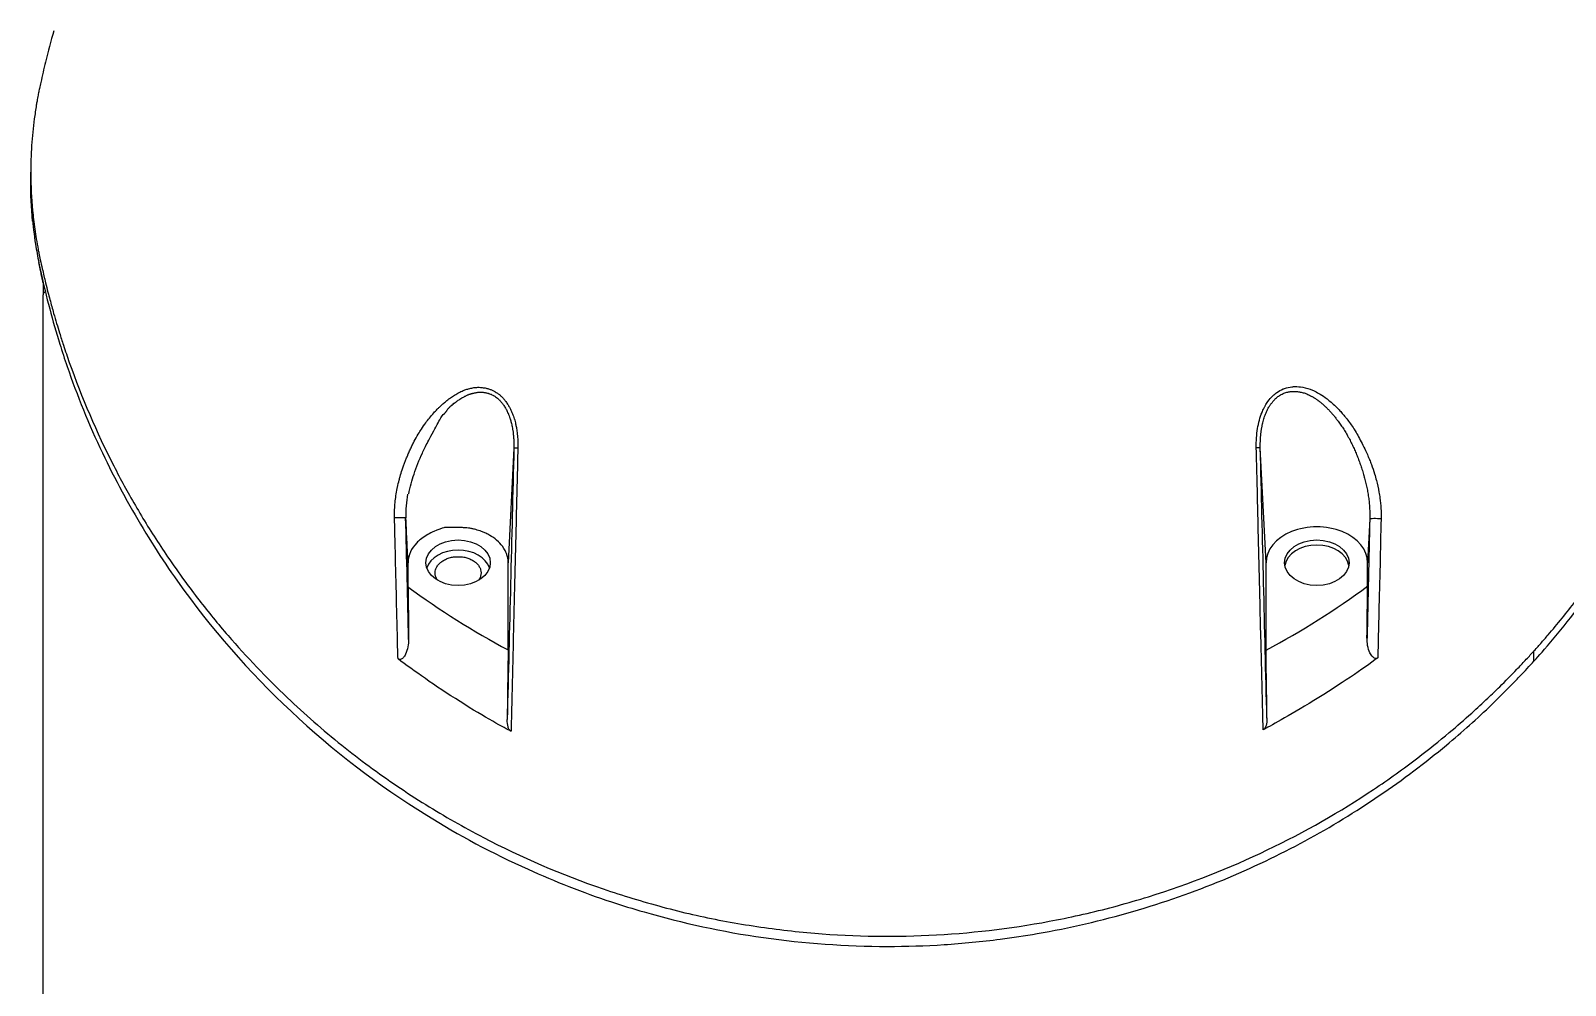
# Model space of a CAD drawing. Header units: millimetres. Extents: x 0 to 4378, y 0 to 2376.
# Drawn here: x 717.4 to 824.6, y 335.7 to 402.4 of the extents above; entities that cross this region are included whole.
import ezdxf

# ---------------------------------------------------------------- set-up
doc = ezdxf.new("R2010")
doc.units = ezdxf.units.MM
doc.header["$LTSCALE"] = 0.2
doc.styles.add('Rainbow-5.0 Style', font='malgunsl.ttf')
doc.dimstyles.new('Rainbow-5.0 Style', dxfattribs={"dimtxt": 4, "dimasz": 2.5, "dimexe": 1, "dimexo": 1, "dimgap": 1, "dimtad": 1, "dimdsep": 46, "dimtxsty": 'Rainbow-5.0 Style', "dimcen": 0, "dimclrd": 251, "dimclre": 251, "dimclrt": 7, "dimazin": 3, "dimtp": 0.1, "dimtm": 0.1, "dimtfac": 0.61, "dimtmove": 0, "dimatfit": 3, "dimfxl": 1, "dimlwd": -1, "dimlwe": -1, "dimarcsym": 1})

# ---------------------------------------------------------------- blocks, each defined once
blk = doc.blocks.new('A$C1c3fed7d')
for p, q in [((-59.86, 156.27), (-59.86, 156.98)), ((-59.86, 156.26), (-59.86, 156.97)), ((-59, 75.2), (-59, 148.4)), ((-26.1, 137.69), (-26.5, 129.68)), ((26.45, 129.68), (26.05, 137.7)), ((33.7, 132.75), (33.55, 129.68)), ((-33.5, 128), (-33.5, 129.68)), ((-26.5, 123.59), (-26.5, 129.68)), ((26.45, 123.58), (26.45, 129.68)), ((33.55, 128.06), (33.55, 129.68)), ((45.13, 123.48), (45.13, 122.77))]:
    blk.add_line(p, q)
for centre, major_axis, ratio, start_param, end_param in [((0.15, 148.4), (-59.15, 0), 0.99871, 6.268836, 6.283185), ((0.15, 148.4), (-59.15, 0), 0.050782, 6.21065, 6.283189), ((-25.6, 137.67), (-0.5, 0.012), 0.024319, 5.169704, 6.258502), ((25.55, 137.69), (0.5, 0.012), 0.023755, 0.024685, 1.113295), ((-34.15, 132.79), (0.5, 0.012), 0.05885, 0.0247, 2.181478), ((-34.15, 132.79), (0.5, 0.012), 0.05885, 6.094108, 6.258466), ((30, 129.68), (3.55, 0), 0.707107, 0, 3.141593), ((34.2, 132.73), (-0.5, 0.012), 0.058318, 4.099354, 6.258466), ((30, 129.32), (2.25, 0), 0.707107, 0.111341, 3.030252), ((-30, 128.97), (2.25, 0), 0.707878, 0.223719, 2.917874), ((-2.15, 168.52), (49.27, -20.99), 0.953889, 4.467905, 4.622745), ((159, -2517.68), (143.01, -5791.48), 0.024677, 4.237359, 4.238072), ((1.16, 169.83), (-51.84, -16.72), 0.966847, 1.75313, 1.907807), ((-219.14, -3348.74), (187.68, 7600.69), 0.024677, 5.187563, 5.188104), ((163.9, 2483.7), (144.44, 5849.17), 0.024679, 1.986739, 1.987647), ((-178.78, 2702.67), (155.25, -6287.43), 0.024677, 1.146686, 1.147516)]:
    blk.add_ellipse(centre, major_axis=major_axis, ratio=ratio, start_param=start_param, end_param=end_param)
for centre in [(-30, 129.68), (30, 129.68)]:
    blk.add_ellipse(centre, major_axis=(2.25, 0), ratio=0.707107)
for points, knots in [([(-58.25, 166.86), (-58.46, 166.13), (-58.65, 165.4), (-58.95, 164.19), (-59.06, 163.71), (-59.19, 163.11), (-59.23, 162.96), (-59.27, 162.77), (-59.28, 162.72), (-59.31, 162.57), (-59.33, 162.46), (-59.37, 162.22), (-59.4, 162.08), (-59.44, 161.85), (-59.46, 161.76), (-59.52, 161.34), (-59.57, 161.02), (-59.7, 160.08), (-59.76, 159.46), (-59.84, 158.18), (-59.86, 157.53), (-59.86, 156.01), (-59.81, 155.15), (-59.71, 154.09), (-59.69, 153.88), (-59.61, 153.22), (-59.55, 152.76), (-59.43, 152.06), (-59.39, 151.81), (-59.33, 151.49), (-59.31, 151.4), (-59.26, 151.16), (-59.23, 151), (-59.15, 150.64), (-59.1, 150.43), (-58.98, 149.9), (-58.91, 149.57), (-58.77, 149.03), (-58.72, 148.81), (-58.62, 148.41), (-58.57, 148.24), (-58.48, 147.91), (-58.44, 147.75), (-58.35, 147.43), (-58.31, 147.27), (-58.19, 146.87), (-58.12, 146.64), (-57.99, 146.18), (-57.92, 145.96), (-57.76, 145.45), (-57.67, 145.17), (-57.44, 144.48), (-57.31, 144.07), (-56.3, 141.23), (-55.27, 138.82), (-53.82, 135.98), (-53.58, 135.52), (-53.21, 134.84), (-53.09, 134.62), (-52.42, 133.44), (-51.85, 132.48), (-50.94, 131.05), (-50.62, 130.58), (-49.91, 129.53), (-49.51, 128.96), (-48.78, 127.95), (-48.44, 127.51), (-47.45, 126.23), (-46.78, 125.4), (-44.79, 123.1), (-43.4, 121.65), (-40.72, 119.1), (-39.46, 117.99), (-37.5, 116.43), (-36.86, 115.94), (-34.95, 114.52), (-33.63, 113.63), (-30.96, 111.97), (-29.62, 111.2), (-25.6, 109.11), (-22.81, 107.89), (-18.5, 106.42), (-17.12, 106), (-14.33, 105.25), (-12.93, 104.93), (-10.81, 104.53), (-10.1, 104.41), (-7.97, 104.08), (-6.53, 103.91), (0.6, 103.31), (6.28, 103.64), (12.53, 104.86), (13.24, 105.01), (14.66, 105.34), (15.37, 105.52), (16.8, 105.91), (17.52, 106.12), (24.06, 108.15), (29.32, 110.74), (35.03, 114.55), (36.06, 115.29), (37.82, 116.63), (38.55, 117.22), (39.79, 118.26), (40.31, 118.72), (41.21, 119.52), (41.59, 119.87), (42.23, 120.49), (42.51, 120.75), (43.19, 121.42), (43.59, 121.83), (44.18, 122.44), (44.37, 122.65), (44.66, 122.96), (44.76, 123.06), (44.91, 123.23), (45.12, 123.45), (45.13, 123.48)], [-5.314567, -5.314567, -5.314567, -5.314567, -5.223468, -5.223468, -5.163957, -5.163957, -5.146104, -5.146104, -5.139689, -5.139689, -5.126937, -5.126937, -5.109433, -5.109433, -5.098055, -5.098055, -5.057228, -5.057228, -4.980558, -4.980558, -4.898576, -4.898576, -4.791795, -4.791795, -4.76585, -4.76585, -4.708745, -4.708745, -4.677924, -4.677924, -4.666779, -4.666779, -4.646933, -4.646933, -4.621, -4.621, -4.580203, -4.580203, -4.553194, -4.553194, -4.530725, -4.530725, -4.509981, -4.509981, -4.488898, -4.488898, -4.457904, -4.457904, -4.429176, -4.429176, -4.391259, -4.391259, -4.337563, -4.337563, -4.012989, -4.012989, -3.949041, -3.949041, -3.91815, -3.91815, -3.78308, -3.78308, -3.714321, -3.714321, -3.631782, -3.631782, -3.566461, -3.566461, -3.442027, -3.442027, -3.2143, -3.2143, -3.028646, -3.028646, -2.942037, -2.942037, -2.774506, -2.774506, -2.616657, -2.616657, -2.316725, -2.316725, -2.178502, -2.178502, -2.04381, -2.04381, -1.977504, -1.977504, -1.844402, -1.844402, -1.320414, -1.320414, -1.252574, -1.252574, -1.183446, -1.183446, -1.112702, -1.112702, -0.531304, -0.531304, -0.396945, -0.396945, -0.296158, -0.296158, -0.220657, -0.220657, -0.16405, -0.16405, -0.121678, -0.121678, -0.058094, -0.058094, -0.026366, -0.026366, -0.010502, -0.010502, -0.000001, -0.000001, -0.000001, -0.000001]), ([(45.13, 123.48), (45.15, 123.49), (45.34, 123.7), (45.48, 123.86), (45.56, 123.95), (45.82, 124.24), (45.99, 124.44), (46.49, 125.02), (46.82, 125.41), (47.78, 126.59), (48.4, 127.39), (50.17, 129.81), (51.26, 131.45), (54.23, 136.48), (55.84, 139.94), (57.26, 143.94), (57.43, 144.42), (57.75, 145.4), (57.9, 145.89), (58.11, 146.58), (58.16, 146.76), (58.28, 147.19), (58.35, 147.41), (58.45, 147.79), (58.49, 147.94), (58.55, 148.18), (58.58, 148.27), (58.65, 148.55), (58.7, 148.75), (58.8, 149.13), (58.84, 149.31), (58.92, 149.62), (58.95, 149.75), (59, 149.96), (59.02, 150.05), (59.05, 150.21), (59.07, 150.28), (59.1, 150.44), (59.12, 150.51), (59.15, 150.65), (59.16, 150.7), (59.18, 150.79), (59.19, 150.83), (59.21, 150.92), (59.22, 150.99), (59.25, 151.12), (59.26, 151.18), (59.28, 151.28), (59.29, 151.32), (59.32, 151.46), (59.34, 151.56), (59.39, 151.81), (59.42, 151.97), (59.47, 152.28), (59.5, 152.45), (59.7, 153.78), (59.81, 154.95), (59.89, 157.43), (59.84, 158.73), (59.61, 160.86), (59.38, 162.59), (58.53, 165.84), (58.42, 166.24), (58.31, 166.64)], [-14.928322, -14.928322, -14.928322, -14.928322, -14.896707, -14.896707, -14.848734, -14.848734, -14.752823, -14.752823, -14.560969, -14.560969, -14.17703, -14.17703, -13.409415, -13.409415, -11.876213, -11.876213, -11.668207, -11.668207, -11.453159, -11.453159, -11.372747, -11.372747, -11.272599, -11.272599, -11.20517, -11.20517, -11.166918, -11.166918, -11.081084, -11.081084, -10.998605, -10.998605, -10.942314, -10.942314, -10.903595, -10.903595, -10.870438, -10.870438, -10.833405, -10.833405, -10.814393, -10.814393, -10.794488, -10.794488, -10.685639, -10.685639, -10.597814, -10.597814, -10.533743, -10.533743, -10.390999, -10.390999, -10.164419, -10.164419, -9.928854, -9.928854, -8.224974, -8.224974, -6.336606, -6.336606, -5.119938, -5.119938, -4.948734, -4.948734, -4.948734, -4.948734]), ([(-59.73, 153.55), (-59.82, 154.5), (-59.87, 155.45), (-59.86, 156.46), (-59.86, 156.52), (-59.86, 156.58)], [0.33388307, 0.33388307, 0.33388307, 0.33388307, 0.35747346, 0.35747346, 0.3589603, 0.3589603, 0.3589603, 0.3589603]), ([(-59.86, 156.26), (-59.86, 156.12), (-59.86, 155.98), (-59.85, 155.18), (-59.81, 154.53), (-59.71, 153.23), (-59.63, 152.59), (-59.46, 151.51), (-59.38, 151.07), (-59.26, 150.43), (-59.21, 150.2), (-58.97, 149.12), (-58.77, 148.28), (-58.32, 146.6), (-58.08, 145.78), (-57.67, 144.44), (-57.5, 143.92), (-56.62, 141.37), (-55.8, 139.35), (-54.43, 136.45), (-53.96, 135.54), (-53.24, 134.2), (-53.01, 133.77), (-52.27, 132.48), (-51.76, 131.64), (-50.71, 129.99), (-50.17, 129.18), (-44.91, 121.77), (-38.96, 116.23), (-29.97, 110.65), (-27.61, 109.38), (-23.24, 107.41), (-21.3, 106.65), (-18.54, 105.73), (-17.78, 105.5), (-14.31, 104.5), (-11.53, 103.89), (-5.81, 103.08), (-2.91, 102.87), (0, 102.87)], [0.489917, 0.489917, 0.489917, 0.489917, 0.49858, 0.49858, 0.53836, 0.53836, 0.578257, 0.578257, 0.605242, 0.605242, 0.618018, 0.618018, 0.679184, 0.679184, 0.737422, 0.737422, 0.77473, 0.77473, 0.920763, 0.920763, 0.987368, 0.987368, 1.019116, 1.019116, 1.082341, 1.082341, 1.143319, 1.143319, 1.651214, 1.651214, 1.817992, 1.817992, 1.943145, 1.943145, 1.990049, 1.990049, 2.154423, 2.154423, 2.318904, 2.318904, 2.318904, 2.318904]), ([(45.13, 122.77), (45.17, 122.81), (45.58, 123.25), (46.43, 124.24), (46.74, 124.61), (47.66, 125.74), (48.26, 126.5), (49.96, 128.8), (51.01, 130.37), (53.9, 135.15), (55.48, 138.44), (57.1, 142.75), (57.44, 143.71), (58.09, 145.79), (58.41, 146.9), (58.8, 148.42), (58.9, 148.83), (59.02, 149.34), (59.04, 149.43), (59.08, 149.61), (59.1, 149.69), (59.12, 149.82), (59.13, 149.87), (59.16, 149.98), (59.17, 150.05), (59.22, 150.25), (59.25, 150.41), (59.42, 151.23), (59.52, 151.86), (59.78, 153.76), (59.86, 155.02), (59.86, 156.27)], [0.000001, 0.000001, 0.000001, 0.000001, 0.0219532, 0.0219532, 0.0351184, 0.0351184, 0.0614547, 0.0614547, 0.1141108, 0.1141108, 0.2193661, 0.2193661, 0.2494452, 0.2494452, 0.2838226, 0.2838226, 0.2965481, 0.2965481, 0.2993275, 0.2993275, 0.3018631, 0.3018631, 0.3033739, 0.3033739, 0.3052155, 0.3052155, 0.3091295, 0.3091295, 0.3252412, 0.3252412, 0.3564156, 0.3564156, 0.3564156, 0.3564156]), ([(-58.99, 149.25), (-58.99, 149.25), (-58.99, 149.25), (-59.02, 149.34), (-59.04, 149.43), (-59.08, 149.61), (-59.1, 149.69), (-59.12, 149.82), (-59.13, 149.87), (-59.16, 149.98), (-59.17, 150.05), (-59.22, 150.25), (-59.25, 150.41), (-59.29, 150.6), (-59.3, 150.64), (-59.3, 150.67)], [0.29652085, 0.29652085, 0.29652085, 0.29652085, 0.29654809, 0.29654809, 0.29932752, 0.29932752, 0.30186311, 0.30186311, 0.30337392, 0.30337392, 0.30521545, 0.30521545, 0.3091295, 0.3091295, 0.3099706, 0.3099706, 0.3099706, 0.3099706]), ([(-34.44, 132.81), (-34.45, 132.97), (-34.44, 133.12), (-34.44, 133.28), (-34.44, 133.36), (-34.43, 133.44), (-34.43, 133.52), (-34.42, 133.68), (-34.41, 133.84), (-34.39, 134.01), (-34.38, 134.08), (-34.37, 134.16), (-34.36, 134.23), (-34.34, 134.4), (-34.31, 134.57), (-34.28, 134.74), (-34.27, 134.81), (-34.25, 134.89), (-34.24, 134.96), (-34.2, 135.13), (-34.16, 135.3), (-34.12, 135.46), (-34.1, 135.54), (-34.07, 135.62), (-34.05, 135.7), (-34.01, 135.86), (-33.96, 136.02), (-33.91, 136.17), (-33.88, 136.27), (-33.84, 136.36), (-33.81, 136.45), (-33.78, 136.54), (-33.75, 136.62), (-33.72, 136.7), (-33.69, 136.78), (-33.65, 136.87), (-33.62, 136.95), (-33.59, 137.03), (-33.55, 137.11), (-33.52, 137.19), (-33.52, 137.2), (-33.52, 137.2), (-33.52, 137.21), (-33.47, 137.31), (-33.43, 137.4), (-33.39, 137.5), (-33.34, 137.59), (-33.3, 137.69), (-33.26, 137.78), (-33.21, 137.87), (-33.17, 137.96), (-33.12, 138.05), (-33.1, 138.09), (-33.08, 138.13), (-33.06, 138.17), (-32.97, 138.34), (-32.88, 138.5), (-32.79, 138.66), (-32.71, 138.78), (-32.64, 138.9), (-32.56, 139.02), (-32.46, 139.17), (-32.36, 139.32), (-32.26, 139.46), (-32.18, 139.57), (-32.09, 139.68), (-32, 139.79), (-31.91, 139.91), (-31.8, 140.03), (-31.7, 140.15), (-31.62, 140.24), (-31.54, 140.33), (-31.46, 140.41), (-31.43, 140.44), (-31.41, 140.46), (-31.38, 140.48), (-31.36, 140.51), (-31.34, 140.53), (-31.31, 140.55), (-31.25, 140.62), (-31.18, 140.68), (-31.11, 140.74), (-31.04, 140.81), (-30.97, 140.87), (-30.89, 140.93), (-30.82, 141), (-30.75, 141.05), (-30.67, 141.11), (-30.65, 141.12), (-30.63, 141.14), (-30.61, 141.15), (-30.52, 141.22), (-30.42, 141.29), (-30.33, 141.35), (-30.22, 141.42), (-30.12, 141.48), (-30.01, 141.53), (-29.98, 141.55), (-29.95, 141.57), (-29.92, 141.58), (-29.9, 141.59), (-29.88, 141.6), (-29.86, 141.61), (-29.84, 141.62), (-29.82, 141.63), (-29.8, 141.64), (-29.79, 141.64), (-29.78, 141.65), (-29.78, 141.65), (-29.73, 141.67), (-29.69, 141.69), (-29.65, 141.71), (-29.6, 141.72), (-29.56, 141.74), (-29.52, 141.76), (-29.47, 141.77), (-29.43, 141.79), (-29.39, 141.8), (-29.38, 141.8), (-29.37, 141.81), (-29.36, 141.81), (-29.35, 141.81), (-29.34, 141.82), (-29.33, 141.82), (-29.29, 141.84), (-29.24, 141.85), (-29.19, 141.86), (-29.14, 141.87), (-29.09, 141.88), (-29.04, 141.89), (-29, 141.9), (-28.95, 141.91), (-28.9, 141.92), (-28.89, 141.92), (-28.89, 141.92), (-28.88, 141.92), (-28.82, 141.93), (-28.76, 141.93), (-28.7, 141.93), (-28.65, 141.94), (-28.59, 141.94), (-28.53, 141.94), (-28.47, 141.94), (-28.41, 141.93), (-28.35, 141.93), (-28.34, 141.93), (-28.32, 141.92), (-28.31, 141.92), (-28.27, 141.92), (-28.23, 141.91), (-28.18, 141.9), (-28.14, 141.9), (-28.1, 141.89), (-28.05, 141.88), (-28.01, 141.87), (-27.97, 141.86), (-27.93, 141.85), (-27.93, 141.85), (-27.92, 141.85), (-27.92, 141.85), (-27.85, 141.83), (-27.78, 141.8), (-27.71, 141.78), (-27.65, 141.75), (-27.58, 141.72), (-27.52, 141.69), (-27.5, 141.68), (-27.48, 141.67), (-27.47, 141.66), (-27.45, 141.65), (-27.43, 141.64), (-27.41, 141.63), (-27.36, 141.6), (-27.31, 141.57), (-27.26, 141.53), (-27.22, 141.5), (-27.17, 141.47), (-27.12, 141.43), (-27.11, 141.42), (-27.09, 141.4), (-27.07, 141.39), (-27.04, 141.36), (-27.02, 141.34), (-27, 141.32), (-26.99, 141.31), (-26.99, 141.31), (-26.98, 141.3), (-26.93, 141.26), (-26.89, 141.21), (-26.84, 141.16), (-26.79, 141.11), (-26.75, 141.06), (-26.71, 141), (-26.69, 140.98), (-26.68, 140.96), (-26.66, 140.94), (-26.61, 140.87), (-26.56, 140.79), (-26.51, 140.71), (-26.49, 140.68), (-26.47, 140.65), (-26.45, 140.61), (-26.41, 140.54), (-26.38, 140.47), (-26.34, 140.41), (-26.32, 140.36), (-26.3, 140.31), (-26.28, 140.26), (-26.25, 140.2), (-26.23, 140.15), (-26.2, 140.09), (-26.18, 140.03), (-26.16, 139.98), (-26.14, 139.92), (-26.12, 139.86), (-26.1, 139.79), (-26.08, 139.73), (-26.08, 139.73), (-26.08, 139.72), (-26.07, 139.72), (-26.04, 139.61), (-26.01, 139.49), (-25.98, 139.38), (-25.97, 139.3), (-25.95, 139.22), (-25.93, 139.14), (-25.91, 139.02), (-25.89, 138.9), (-25.88, 138.77), (-25.87, 138.69), (-25.86, 138.61), (-25.85, 138.52), (-25.84, 138.4), (-25.83, 138.28), (-25.83, 138.16), (-25.82, 138.06), (-25.82, 137.96), (-25.82, 137.86), (-25.82, 137.81), (-25.82, 137.75), (-25.83, 137.69)], [0, 0, 0, 0, 0.0270827, 0.0270827, 0.0270827, 0.0411256, 0.0411256, 0.0411256, 0.0695065, 0.0695065, 0.0695065, 0.0823921, 0.0823921, 0.0823921, 0.1113872, 0.1113872, 0.1113872, 0.1242941, 0.1242941, 0.1242941, 0.1526044, 0.1526044, 0.1526044, 0.1658319, 0.1658319, 0.1658319, 0.1923647, 0.1923647, 0.1923647, 0.207916, 0.207916, 0.207916, 0.2215, 0.2215, 0.2215, 0.2354902, 0.2354902, 0.2354902, 0.2492212, 0.2492212, 0.2492212, 0.25, 0.25, 0.25, 0.2674842, 0.2674842, 0.2674842, 0.2850744, 0.2850744, 0.2850744, 0.3027002, 0.3027002, 0.3027002, 0.3104208, 0.3104208, 0.3104208, 0.3443978, 0.3443978, 0.3443978, 0.3709428, 0.3709428, 0.3709428, 0.4041468, 0.4041468, 0.4041468, 0.431509, 0.431509, 0.431509, 0.4625284, 0.4625284, 0.4625284, 0.4865055, 0.4865055, 0.4865055, 0.4932527, 0.4932527, 0.4932527, 0.4996013, 0.4996013, 0.4996013, 0.5162457, 0.5162457, 0.5162457, 0.5344736, 0.5344736, 0.5344736, 0.5525404, 0.5525404, 0.5525404, 0.5573434, 0.5573434, 0.5573434, 0.5806157, 0.5806157, 0.5806157, 0.6064037, 0.6064037, 0.6064037, 0.6143219, 0.6143219, 0.6143219, 0.6190583, 0.6190583, 0.6190583, 0.6235444, 0.6235444, 0.6235444, 0.625, 0.625, 0.625, 0.634048, 0.634048, 0.634048, 0.6430402, 0.6430402, 0.6430402, 0.6520701, 0.6520701, 0.6520701, 0.6540014, 0.6540014, 0.6540014, 0.65625, 0.65625, 0.65625, 0.6661503, 0.6661503, 0.6661503, 0.6761846, 0.6761846, 0.6761846, 0.6862488, 0.6862488, 0.6862488, 0.6875, 0.6875, 0.6875, 0.6995394, 0.6995394, 0.6995394, 0.7113318, 0.7113318, 0.7113318, 0.7228138, 0.7228138, 0.7228138, 0.7253202, 0.7253202, 0.7253202, 0.7335038, 0.7335038, 0.7335038, 0.7417519, 0.7417519, 0.7417519, 0.7494631, 0.7494631, 0.7494631, 0.75, 0.75, 0.75, 0.7628534, 0.7628534, 0.7628534, 0.7752317, 0.7752317, 0.7752317, 0.7787267, 0.7787267, 0.7787267, 0.7825392, 0.7825392, 0.7825392, 0.7923986, 0.7923986, 0.7923986, 0.8021419, 0.8021419, 0.8021419, 0.8059426, 0.8059426, 0.8059426, 0.8113842, 0.8113842, 0.8113842, 0.8125, 0.8125, 0.8125, 0.8230752, 0.8230752, 0.8230752, 0.8338188, 0.8338188, 0.8338188, 0.8375, 0.8375, 0.8375, 0.8513031, 0.8513031, 0.8513031, 0.85625, 0.85625, 0.85625, 0.8671774, 0.8671774, 0.8671774, 0.875, 0.875, 0.875, 0.8846756, 0.8846756, 0.8846756, 0.8937423, 0.8937423, 0.8937423, 0.9038865, 0.9038865, 0.9038865, 0.9045152, 0.9045152, 0.9045152, 0.922179, 0.922179, 0.922179, 0.9339319, 0.9339319, 0.9339319, 0.95171, 0.95171, 0.95171, 0.9632922, 0.9632922, 0.9632922, 0.979654, 0.979654, 0.979654, 0.992574, 0.992574, 0.992574, 0.9999999, 0.9999999, 0.9999999, 0.9999999]), ([(-29.74, 141.2), (-29.71, 141.22), (-29.67, 141.24), (-29.63, 141.26), (-29.6, 141.28), (-29.57, 141.29), (-29.53, 141.31), (-29.51, 141.32), (-29.48, 141.34), (-29.45, 141.35), (-29.43, 141.36), (-29.4, 141.37), (-29.37, 141.39), (-29.35, 141.4), (-29.32, 141.41), (-29.3, 141.42), (-29.27, 141.43), (-29.25, 141.44), (-29.22, 141.45), (-29.21, 141.45), (-29.19, 141.46), (-29.18, 141.46), (-29.17, 141.46), (-29.17, 141.47), (-29.16, 141.47), (-29.15, 141.47), (-29.14, 141.48), (-29.13, 141.48), (-29.12, 141.48), (-29.11, 141.49), (-29.09, 141.49), (-29.09, 141.49), (-29.08, 141.5), (-29.07, 141.5), (-29.06, 141.5), (-29.05, 141.51), (-29.03, 141.51), (-29.01, 141.51), (-28.99, 141.52), (-28.97, 141.53), (-28.94, 141.53), (-28.92, 141.54), (-28.9, 141.54), (-28.87, 141.55), (-28.85, 141.55), (-28.82, 141.56), (-28.8, 141.56), (-28.77, 141.57), (-28.74, 141.57), (-28.72, 141.58), (-28.69, 141.58), (-28.66, 141.58), (-28.63, 141.59), (-28.61, 141.59), (-28.58, 141.59), (-28.57, 141.59), (-28.56, 141.59), (-28.55, 141.59), (-28.53, 141.59), (-28.52, 141.59), (-28.5, 141.59), (-28.5, 141.59), (-28.49, 141.59), (-28.48, 141.59), (-28.46, 141.6), (-28.43, 141.6), (-28.41, 141.6), (-28.39, 141.6), (-28.36, 141.59), (-28.34, 141.59), (-28.33, 141.59), (-28.31, 141.59), (-28.29, 141.59), (-28.28, 141.59), (-28.27, 141.59), (-28.26, 141.59), (-28.22, 141.59), (-28.19, 141.58), (-28.16, 141.58), (-28.13, 141.57), (-28.1, 141.57), (-28.07, 141.56), (-28.06, 141.56), (-28.04, 141.56), (-28.02, 141.55), (-27.98, 141.54), (-27.94, 141.53), (-27.89, 141.52), (-27.89, 141.52), (-27.88, 141.52), (-27.87, 141.51), (-27.83, 141.5), (-27.78, 141.48), (-27.74, 141.47), (-27.72, 141.46), (-27.71, 141.45), (-27.69, 141.45), (-27.67, 141.44), (-27.66, 141.43), (-27.64, 141.42), (-27.6, 141.4), (-27.56, 141.38), (-27.52, 141.36), (-27.51, 141.36), (-27.5, 141.35), (-27.49, 141.34), (-27.45, 141.32), (-27.42, 141.3), (-27.38, 141.28), (-27.34, 141.25), (-27.3, 141.22), (-27.27, 141.19), (-27.26, 141.18), (-27.25, 141.18), (-27.24, 141.17), (-27.23, 141.16), (-27.21, 141.14), (-27.2, 141.13), (-27.18, 141.11), (-27.16, 141.09), (-27.14, 141.07), (-27.13, 141.07), (-27.12, 141.06), (-27.12, 141.06), (-27.07, 141.01), (-27.03, 140.96), (-26.99, 140.91), (-26.95, 140.86), (-26.9, 140.81), (-26.87, 140.76), (-26.86, 140.75), (-26.85, 140.73), (-26.84, 140.72), (-26.81, 140.69), (-26.79, 140.65), (-26.76, 140.61), (-26.76, 140.61), (-26.76, 140.61), (-26.76, 140.6), (-26.74, 140.57), (-26.71, 140.53), (-26.69, 140.49), (-26.69, 140.48), (-26.69, 140.48), (-26.68, 140.48), (-26.67, 140.45), (-26.65, 140.41), (-26.63, 140.38), (-26.61, 140.34), (-26.59, 140.3), (-26.57, 140.26), (-26.55, 140.22), (-26.53, 140.18), (-26.52, 140.14), (-26.51, 140.14), (-26.51, 140.13), (-26.51, 140.12), (-26.49, 140.09), (-26.48, 140.07), (-26.47, 140.04), (-26.45, 139.98), (-26.43, 139.92), (-26.41, 139.86), (-26.4, 139.86), (-26.4, 139.85), (-26.4, 139.85), (-26.39, 139.83), (-26.38, 139.8), (-26.38, 139.78), (-26.37, 139.74), (-26.36, 139.71), (-26.34, 139.67), (-26.34, 139.65), (-26.33, 139.63), (-26.32, 139.61), (-26.32, 139.59), (-26.31, 139.57), (-26.31, 139.55), (-26.3, 139.5), (-26.28, 139.45), (-26.27, 139.4), (-26.26, 139.35), (-26.25, 139.31), (-26.24, 139.25), (-26.23, 139.23), (-26.23, 139.21), (-26.22, 139.18), (-26.21, 139.12), (-26.2, 139.06), (-26.19, 138.99), (-26.18, 138.96), (-26.18, 138.93), (-26.17, 138.89), (-26.17, 138.86), (-26.16, 138.83), (-26.16, 138.8), (-26.15, 138.7), (-26.14, 138.6), (-26.13, 138.5), (-26.12, 138.46), (-26.12, 138.43), (-26.12, 138.39), (-26.11, 138.29), (-26.11, 138.2), (-26.1, 138.11), (-26.1, 138.1), (-26.1, 138.1), (-26.1, 138.09), (-26.1, 138.05), (-26.1, 138), (-26.1, 137.95), (-26.1, 137.87), (-26.1, 137.78), (-26.1, 137.69)], [-0.9529856, -0.9529856, -0.9529856, -0.9529856, -0.9343568, -0.9343568, -0.9343568, -0.9165941, -0.9165941, -0.9165941, -0.9022408, -0.9022408, -0.9022408, -0.8882142, -0.8882142, -0.8882142, -0.874725, -0.874725, -0.874725, -0.8619328, -0.8619328, -0.8619328, -0.8551118, -0.8551118, -0.8551118, -0.8514938, -0.8514938, -0.8514938, -0.8443269, -0.8443269, -0.8443269, -0.8375015, -0.8375015, -0.8375015, -0.8321428, -0.8321428, -0.8321428, -0.8241969, -0.8241969, -0.8241969, -0.8114557, -0.8114557, -0.8114557, -0.7991893, -0.7991893, -0.7991893, -0.786892, -0.786892, -0.786892, -0.7755526, -0.7755526, -0.7755526, -0.7644706, -0.7644706, -0.7644706, -0.7545122, -0.7545122, -0.7545122, -0.7508234, -0.7508234, -0.7508234, -0.7448426, -0.7448426, -0.7448426, -0.7421865, -0.7421865, -0.7421865, -0.7309234, -0.7309234, -0.7309234, -0.7197348, -0.7197348, -0.7197348, -0.7111981, -0.7111981, -0.7111981, -0.705, -0.705, -0.705, -0.6890008, -0.6890008, -0.6890008, -0.675, -0.675, -0.675, -0.6663736, -0.6663736, -0.6663736, -0.6449406, -0.6449406, -0.6449406, -0.6414403, -0.6414403, -0.6414403, -0.6187444, -0.6187444, -0.6187444, -0.6099992, -0.6099992, -0.6099992, -0.6010159, -0.6010159, -0.6010159, -0.5795107, -0.5795107, -0.5795107, -0.5742689, -0.5742689, -0.5742689, -0.5546286, -0.5546286, -0.5546286, -0.5315724, -0.5315724, -0.5315724, -0.5268147, -0.5268147, -0.5268147, -0.5168612, -0.5168612, -0.5168612, -0.5044535, -0.5044535, -0.5044535, -0.5003261, -0.5003261, -0.5003261, -0.4703226, -0.4703226, -0.4703226, -0.440173, -0.440173, -0.440173, -0.4331128, -0.4331128, -0.4331128, -0.414003, -0.414003, -0.414003, -0.4125801, -0.4125801, -0.4125801, -0.3928579, -0.3928579, -0.3928579, -0.3913298, -0.3913298, -0.3913298, -0.375, -0.375, -0.375, -0.3562776, -0.3562776, -0.3562776, -0.3370631, -0.3370631, -0.3370631, -0.3330837, -0.3330837, -0.3330837, -0.3212869, -0.3212869, -0.3212869, -0.2942027, -0.2942027, -0.2942027, -0.2925733, -0.2925733, -0.2925733, -0.2820875, -0.2820875, -0.2820875, -0.2679218, -0.2679218, -0.2679218, -0.2585353, -0.2585353, -0.2585353, -0.25, -0.25, -0.25, -0.2278122, -0.2278122, -0.2278122, -0.2051595, -0.2051595, -0.2051595, -0.19436, -0.19436, -0.19436, -0.1668443, -0.1668443, -0.1668443, -0.1527606, -0.1527606, -0.1527606, -0.1395563, -0.1395563, -0.1395563, -0.1002278, -0.1002278, -0.1002278, -0.0851731, -0.0851731, -0.0851731, -0.0501773, -0.0501773, -0.0501773, -0.0482579, -0.0482579, -0.0482579, -0.0313508, -0.0313508, -0.0313508, -0.0000001, -0.0000001, -0.0000001, -0.0000001]), ([(25.77, 137.7), (25.77, 137.95), (25.77, 138.19), (25.8, 138.63), (25.83, 138.85), (25.89, 139.25), (25.94, 139.45), (26.04, 139.83), (26.1, 140.01), (26.18, 140.21), (26.19, 140.24), (26.2, 140.26), (26.25, 140.36), (26.3, 140.48), (26.38, 140.61), (26.39, 140.63), (26.4, 140.65), (26.46, 140.77), (26.52, 140.87), (26.58, 140.95), (26.69, 141.1), (26.8, 141.23), (26.93, 141.35), (27.02, 141.43), (27.11, 141.51), (27.35, 141.68), (27.5, 141.76), (27.69, 141.84), (27.72, 141.85), (27.75, 141.86), (27.91, 141.92), (28.08, 141.96), (28.3, 141.98), (28.34, 141.98), (28.37, 141.99), (28.53, 142), (28.7, 141.99), (28.86, 141.97), (29.08, 141.94), (29.31, 141.89), (29.61, 141.78), (29.69, 141.74), (29.76, 141.71), (29.9, 141.65), (30.03, 141.58), (30.18, 141.5), (30.21, 141.48), (30.23, 141.47), (30.39, 141.37), (30.55, 141.26), (30.73, 141.12), (30.75, 141.1), (30.77, 141.09), (30.97, 140.93), (31.17, 140.75), (31.38, 140.55), (31.43, 140.49), (31.49, 140.43), (31.63, 140.29), (31.7, 140.2), (31.78, 140.11), (31.86, 140.02), (31.93, 139.94), (32.01, 139.84), (32.04, 139.81), (32.06, 139.78), (32.08, 139.75), (32.12, 139.71), (32.16, 139.65), (32.33, 139.43), (32.49, 139.2), (32.66, 138.93), (32.67, 138.91), (32.68, 138.89), (32.84, 138.63), (33, 138.34), (33.16, 138.02), (33.25, 137.85), (33.33, 137.68), (33.47, 137.4), (33.52, 137.28), (33.57, 137.16), (33.61, 137.07), (33.64, 137), (33.67, 136.91), (33.68, 136.89), (33.69, 136.87), (33.73, 136.77), (33.77, 136.67), (33.81, 136.55), (33.89, 136.32), (33.97, 136.1), (34.08, 135.73), (34.13, 135.58), (34.16, 135.43), (34.23, 135.17), (34.29, 134.89), (34.36, 134.48), (34.39, 134.34), (34.41, 134.2), (34.44, 133.96), (34.46, 133.72), (34.49, 133.24), (34.5, 132.99), (34.49, 132.75)], [0, 0, 0, 0, 0.03125, 0.03125, 0.061049, 0.061049, 0.090899, 0.090899, 0.120824, 0.120824, 0.125, 0.125, 0.125, 0.140489, 0.140489, 0.142857, 0.142857, 0.142857, 0.160714, 0.160714, 0.160714, 0.1875, 0.1875, 0.1875, 0.210358, 0.210358, 0.243287, 0.243287, 0.25, 0.25, 0.25, 0.275832, 0.275832, 0.28125, 0.28125, 0.28125, 0.3125, 0.3125, 0.3125, 0.35959, 0.35959, 0.375, 0.375, 0.375, 0.403754, 0.403754, 0.410714, 0.410714, 0.410714, 0.442869, 0.442869, 0.446429, 0.446429, 0.446429, 0.5, 0.5, 0.5, 0.518047, 0.518047, 0.535714, 0.535714, 0.535714, 0.552984, 0.552984, 0.559524, 0.559524, 0.559524, 0.571429, 0.571429, 0.571429, 0.637279, 0.637279, 0.642857, 0.642857, 0.642857, 0.696429, 0.696429, 0.696429, 0.725471, 0.725471, 0.75, 0.75, 0.75, 0.76604, 0.76604, 0.775, 0.775, 0.775, 0.8, 0.8, 0.8, 0.828752, 0.828752, 0.85, 0.85, 0.85, 0.900603, 0.900603, 0.925, 0.925, 0.925, 0.9625, 0.9625, 1, 1, 1, 1]), ([(-31.04, 140.04), (-30.93, 140.12), (-30.93, 140.12), (-30.93, 140.13), (-30.93, 140.13), (-30.92, 140.13), (-30.92, 140.14), (-30.92, 140.14), (-30.91, 140.15), (-30.91, 140.15), (-30.91, 140.16), (-30.9, 140.16), (-30.9, 140.17), (-30.9, 140.17), (-30.89, 140.17), (-30.89, 140.18), (-30.88, 140.18), (-30.88, 140.19), (-30.87, 140.2), (-30.87, 140.2), (-30.86, 140.21), (-30.86, 140.22), (-30.85, 140.22), (-30.85, 140.23), (-30.84, 140.24), (-30.84, 140.24), (-30.83, 140.25), (-30.83, 140.26), (-30.82, 140.27), (-30.81, 140.28), (-30.8, 140.29), (-30.8, 140.29), (-30.8, 140.3), (-30.79, 140.3), (-30.79, 140.31), (-30.79, 140.32), (-30.78, 140.32), (-30.77, 140.34), (-30.76, 140.36), (-30.74, 140.38), (-30.74, 140.39), (-30.74, 140.39), (-30.74, 140.39), (-30.72, 140.41), (-30.7, 140.44), (-30.68, 140.46), (-30.66, 140.48), (-30.64, 140.51), (-30.62, 140.53), (-30.62, 140.53), (-30.61, 140.54), (-30.6, 140.55), (-30.59, 140.56), (-30.59, 140.56), (-30.58, 140.57), (-30.57, 140.58), (-30.56, 140.59), (-30.56, 140.59), (-30.52, 140.63), (-30.49, 140.66), (-30.45, 140.69), (-30.44, 140.7), (-30.43, 140.71), (-30.42, 140.72), (-30.37, 140.75), (-30.33, 140.79), (-30.29, 140.82), (-30.28, 140.83), (-30.27, 140.83), (-30.26, 140.84), (-30.22, 140.87), (-30.18, 140.9), (-30.14, 140.93), (-30.13, 140.94), (-30.11, 140.95), (-30.1, 140.96), (-30.07, 140.98), (-30.03, 141.01), (-30, 141.03)], [-0.1576632, -0.1576632, -0.1576632, -0.1576632, -0.1565142, -0.1565142, -0.1565142, -0.1538949, -0.1538949, -0.1538949, -0.1509552, -0.1509552, -0.1509552, -0.1483565, -0.1483565, -0.1483565, -0.1462181, -0.1462181, -0.1462181, -0.1423668, -0.1423668, -0.1423668, -0.1398672, -0.1398672, -0.1398672, -0.1366443, -0.1366443, -0.1366443, -0.1340617, -0.1340617, -0.1340617, -0.1298176, -0.1298176, -0.1298176, -0.1280092, -0.1280092, -0.1280092, -0.1257436, -0.1257436, -0.1257436, -0.1157866, -0.1157866, -0.1157866, -0.1145617, -0.1145617, -0.1145617, -0.1024362, -0.1024362, -0.1024362, -0.0912072, -0.0912072, -0.0912072, -0.0879527, -0.0879527, -0.0879527, -0.0833609, -0.0833609, -0.0833609, -0.0800199, -0.0800199, -0.0800199, -0.0626478, -0.0626478, -0.0626478, -0.057819, -0.057819, -0.057819, -0.0396644, -0.0396644, -0.0396644, -0.0357361, -0.0357361, -0.0357361, -0.0186928, -0.0186928, -0.0186928, -0.01383, -0.01383, -0.01383, 0, 0, 0, 0]), ([(-31.81, 138.69), (-31.63, 139.02), (-31.57, 139.13), (-31.52, 139.24), (-31.43, 139.39), (-31.36, 139.53), (-31.28, 139.67), (-31.27, 139.7), (-31.26, 139.72), (-31.24, 139.75), (-31.2, 139.83), (-31.16, 139.9), (-31.04, 140.04)], [-0.11528162, -0.11528162, -0.11528162, -0.11528162, -0.08949898, -0.08949898, -0.08949898, -0.05280573, -0.05280573, -0.05280573, -0.04558417, -0.04558417, -0.04558417, -0.02430362, -0.02430362, -0.02430362, -0.02430362]), ([(-32.5, 137.34), (-32.45, 137.46), (-32.39, 137.58), (-32.33, 137.7), (-32.19, 137.98), (-32.05, 138.24), (-31.81, 138.69)], [-0.08482788, -0.08482788, -0.08482788, -0.08482788, -0.0588404, -0.0588404, -0.0588404, 0, 0, 0, 0]), ([(-33.45, 134.49), (-33.36, 134.97), (-33.23, 135.43), (-33.08, 135.88), (-32.92, 136.38), (-32.72, 136.87), (-32.5, 137.34)], [-0.1861647, -0.1861647, -0.1861647, -0.1861647, -0.098292, -0.098292, -0.098292, -0.0000181, -0.0000181, -0.0000181, -0.0000181]), ([(-25.83, 137.69), (-25.86, 136.13), (-25.9, 134.54), (-25.98, 131.34), (-26.02, 129.74), (-26.1, 126.44), (-26.14, 124.74), (-26.22, 121.33), (-26.26, 119.62), (-26.3, 117.9)], [0, 0, 0, 0, 0.25, 0.25, 0.495865, 0.495865, 0.749803, 0.749803, 1, 1, 1, 1]), ([(26.25, 118.01), (26.21, 119.77), (26.17, 121.51), (26.08, 124.91), (26.04, 126.58), (25.96, 129.85), (25.92, 131.45), (25.85, 134.61), (25.81, 136.17), (25.77, 137.7)], [0, 0, 0, 0, 0.255884, 0.255884, 0.506619, 0.506619, 0.753309, 0.753309, 1, 1, 1, 1]), ([(-34.2, 122.97), (-34.21, 123.4), (-34.23, 123.83), (-34.26, 125.36), (-34.29, 126.47), (-34.34, 128.65), (-34.37, 129.73), (-34.41, 131.48), (-34.43, 132.14), (-34.44, 132.81)], [-1, -1, -1, -1, -0.8686947, -0.8686947, -0.5326904, -0.5326904, -0.2033551, -0.2033551, -0.0000001, -0.0000001, -0.0000001, -0.0000001]), ([(-33.5, 129.68), (-33.51, 129.86), (-33.52, 130.14), (-33.54, 130.49), (-33.55, 130.71), (-33.57, 131.23), (-33.59, 131.49), (-33.63, 132.54), (-33.65, 132.8), (-33.67, 132.86)], [0.000001, 0.000001, 0.000001, 0.000001, 0.0726605, 0.0726605, 0.1706027, 0.1706027, 0.3800364, 0.3800364, 0.5710753, 0.5710753, 0.5710753, 0.5710753]), ([(-26.5, 129.68), (-26.5, 129.93), (-26.54, 130.11), (-26.62, 130.32), (-26.68, 130.46), (-26.74, 130.61), (-26.91, 130.84), (-27.01, 130.97), (-27.14, 131.11), (-27.31, 131.26), (-27.45, 131.38), (-27.62, 131.5), (-27.78, 131.59), (-27.88, 131.65), (-27.98, 131.7), (-28.07, 131.74), (-28.15, 131.78), (-28.22, 131.81), (-28.3, 131.84), (-28.35, 131.86), (-28.4, 131.88), (-28.46, 131.9), (-28.6, 131.95), (-28.75, 131.99), (-28.85, 132.02), (-28.94, 132.04), (-29, 132.05), (-29.06, 132.07), (-29.1, 132.07), (-29.14, 132.08), (-29.18, 132.09), (-29.32, 132.11), (-29.46, 132.12), (-29.62, 132.13), (-29.71, 132.13), (-29.8, 132.14), (-29.9, 132.14), (-29.97, 132.14), (-30.03, 132.14), (-30.1, 132.15), (-30.12, 132.15), (-30.13, 132.15), (-30.15, 132.15), (-30.15, 132.15), (-30.17, 132.15), (-30.18, 132.15), (-30.2, 132.15), (-30.21, 132.15), (-30.22, 132.15), (-30.25, 132.15), (-30.27, 132.15), (-30.3, 132.15), (-30.36, 132.15), (-30.41, 132.15), (-30.47, 132.15), (-30.5, 132.15), (-30.54, 132.15), (-30.58, 132.15), (-30.62, 132.15), (-30.66, 132.15), (-30.69, 132.15), (-30.71, 132.15), (-30.75, 132.15), (-30.78, 132.15), (-30.8, 132.15), (-30.81, 132.15), (-30.83, 132.15), (-30.84, 132.15), (-30.85, 132.15), (-30.86, 132.15), (-30.87, 132.15), (-30.88, 132.15), (-30.89, 132.15), (-30.9, 132.15), (-30.91, 132.15), (-30.91, 132.15), (-30.91, 132.15), (-30.92, 132.15), (-30.92, 132.15), (-30.93, 132.15), (-30.93, 132.15), (-30.94, 132.15), (-30.95, 132.15), (-30.97, 132.14), (-30.99, 132.13), (-31.11, 132.09), (-31.4, 132), (-31.7, 131.86), (-31.74, 131.84), (-31.78, 131.83), (-31.81, 131.81), (-32.08, 131.68), (-32.38, 131.51), (-32.63, 131.31), (-32.73, 131.23), (-32.82, 131.15), (-32.89, 131.07), (-33.29, 130.67), (-33.47, 130.21), (-33.5, 129.75), (-33.5, 129.72), (-33.5, 129.7), (-33.5, 129.68)], [0.3092424, 0.3092424, 0.3092424, 0.3092424, 0.4851089, 0.4851089, 0.4851089, 0.6047206, 0.6047206, 0.6047206, 0.6714956, 0.6714956, 0.6714956, 0.7251083, 0.7251083, 0.7251083, 0.7584777, 0.7584777, 0.7584777, 0.7872222, 0.7872222, 0.7872222, 0.8090614, 0.8090614, 0.8090614, 0.8690359, 0.8690359, 0.8690359, 0.9150878, 0.9150878, 0.9150878, 0.9493793, 0.9493793, 0.9493793, 1.0775627, 1.0775627, 1.0775627, 1.1429306, 1.1429306, 1.1429306, 1.1829694, 1.1829694, 1.1829694, 1.1921154, 1.1921154, 1.1921154, 1.1937662, 1.1937662, 1.1937662, 1.1950853, 1.1950853, 1.1950853, 1.1983837, 1.1983837, 1.1983837, 1.2045587, 1.2045587, 1.2045587, 1.2085469, 1.2085469, 1.2085469, 1.2128346, 1.2128346, 1.2128346, 1.2157134, 1.2157134, 1.2157134, 1.2172433, 1.2172433, 1.2172433, 1.2185158, 1.2185158, 1.2185158, 1.2192804, 1.2192804, 1.2192804, 1.2199224, 1.2199224, 1.2199224, 1.2203939, 1.2203939, 1.2203939, 1.221212, 1.221212, 1.221212, 1.2223253, 1.2223253, 1.2223253, 1.2290935, 1.2290935, 1.2290935, 1.2299019, 1.2299019, 1.2299019, 1.235516, 1.235516, 1.235516, 1.2377645, 1.2377645, 1.2377645, 1.2488934, 1.2488934, 1.2488934, 1.2494371, 1.2494371, 1.2494371, 1.2494371]), ([(34.49, 132.75), (34.46, 131.68), (34.44, 130.6), (34.39, 128.42), (34.36, 127.32), (34.32, 125.64), (34.3, 125.05), (34.28, 123.98), (34.27, 123.51), (34.26, 123.03)], [-1, -1, -1, -1, -0.6676267, -0.6676267, -0.3286444, -0.3286444, -0.1465007, -0.1465007, 0, 0, 0, 0]), ([(-31.42, 128.44), (-31.44, 128.47), (-31.46, 128.5), (-31.52, 128.6), (-31.55, 128.68), (-31.59, 128.82), (-31.6, 128.9), (-31.6, 129.05), (-31.59, 129.12), (-31.55, 129.27), (-31.52, 129.34), (-31.44, 129.47), (-31.39, 129.54), (-31.27, 129.66), (-31.21, 129.72), (-31.06, 129.82), (-30.98, 129.87), (-30.8, 129.96), (-30.71, 129.99), (-30.52, 130.05), (-30.42, 130.07), (-30.26, 130.09), (-30.16, 130.1), (-30.05, 130.1), (-30, 130.1)], [-0.6534832, -0.6534832, -0.6534832, -0.6534832, -0.625, -0.625, -0.5625, -0.5625, -0.5, -0.5, -0.4375, -0.4375, -0.375, -0.375, -0.3125, -0.3125, -0.25, -0.25, -0.1875, -0.1875, -0.125, -0.125, -0.0625, -0.0625, -0.03125, 0, 0, 0, 0]), ([(-30, 130.1), (-29.95, 130.1), (-29.84, 130.1), (-29.74, 130.09), (-29.58, 130.07), (-29.48, 130.05), (-29.29, 129.99), (-29.2, 129.96), (-29.02, 129.87), (-28.94, 129.82), (-28.79, 129.72), (-28.73, 129.66), (-28.61, 129.54), (-28.56, 129.47), (-28.48, 129.34), (-28.45, 129.27), (-28.41, 129.12), (-28.4, 129.05), (-28.4, 128.9), (-28.41, 128.82), (-28.45, 128.68), (-28.48, 128.6), (-28.54, 128.5), (-28.56, 128.47), (-28.58, 128.44)], [-1, -1, -1, -1, -0.96875, -0.9375, -0.9375, -0.875, -0.875, -0.8125, -0.8125, -0.75, -0.75, -0.6875, -0.6875, -0.625, -0.625, -0.5625, -0.5625, -0.5, -0.5, -0.4375, -0.4375, -0.375, -0.375, -0.3465221, -0.3465221, -0.3465221, -0.3465221]), ([(34.26, 123.03), (34.24, 123.02), (34.23, 123.01), (34.19, 123), (34.18, 122.99), (34.13, 122.98), (34.11, 122.98), (34.05, 123), (34.02, 123.01), (33.95, 123.05), (33.91, 123.09), (33.82, 123.19), (33.76, 123.28), (33.64, 123.53), (33.59, 123.71), (33.52, 124.07), (33.5, 124.24), (33.51, 124.41)], [0, 0, 0, 0, 0.0060054, 0.0060054, 0.0118659, 0.0118659, 0.0198848, 0.0198848, 0.0296215, 0.0296215, 0.0453424, 0.0453424, 0.0716462, 0.0716462, 0.1104846, 0.1104846, 0.1435076, 0.1435076, 0.1435076, 0.1435076]), ([(-33.46, 124.32), (-33.45, 124.16), (-33.47, 123.98), (-33.54, 123.62), (-33.6, 123.44), (-33.72, 123.19), (-33.77, 123.11), (-33.86, 123.01), (-33.9, 122.98), (-33.97, 122.94), (-34, 122.93), (-34.06, 122.92), (-34.08, 122.92), (-34.13, 122.93), (-34.14, 122.93), (-34.18, 122.95), (-34.19, 122.96), (-34.2, 122.97)], [0, 0, 0, 0, 0.055923, 0.055923, 0.1212786, 0.1212786, 0.1644239, 0.1644239, 0.1910015, 0.1910015, 0.2077729, 0.2077729, 0.2217989, 0.2217989, 0.232242, 0.232242, 0.2429716, 0.2429716, 0.2429716, 0.2429716]), ([(-26.3, 117.9), (-26.74, 118.13), (-28.1, 118.86), (-31.63, 121.09), (-33.12, 122.14), (-34.2, 122.97)], [0.000001, 0.000001, 0.000001, 0.000001, 0.1626691, 0.1626691, 0.3260549, 0.3260549, 0.3260549, 0.3260549]), ([(0, 102.87), (1.32, 102.87), (2.64, 102.91), (5.27, 103.08), (6.58, 103.21), (8.74, 103.48), (9.6, 103.61), (11.59, 103.96), (12.72, 104.19), (18.3, 105.48), (22.51, 106.97), (30.19, 110.64), (33.65, 112.77), (37.55, 115.72), (38.31, 116.32), (40.16, 117.85), (41.21, 118.8), (42.74, 120.26), (43.23, 120.76), (43.96, 121.51), (44.2, 121.76), (44.82, 122.42), (45.1, 122.74), (45.13, 122.77)], [0, 0, 0, 0, 0.396019, 0.396019, 0.792309, 0.792309, 1.056704, 1.056704, 1.409216, 1.409216, 2.821782, 2.821782, 4.193408, 4.193408, 4.536157, 4.536157, 5.049846, 5.049846, 5.305262, 5.305262, 5.432948, 5.432948, 5.643552, 5.643552, 5.643552, 5.643552]), ([(34.26, 123.03), (33.23, 122.27), (31.68, 121.21), (28.02, 118.96), (26.67, 118.23), (26.25, 118.01)], [0.000001, 0.000001, 0.000001, 0.000001, 0.4389497, 0.4389497, 0.8481068, 0.8481068, 0.8481068, 0.8481068]), ([(-26.3, 117.9), (-26.33, 117.91), (-26.35, 117.92), (-26.38, 117.96), (-26.4, 117.98), (-26.46, 118.07), (-26.49, 118.14), (-26.55, 118.35), (-26.57, 118.53), (-26.57, 118.73)], [0.000001, 0.000001, 0.000001, 0.000001, 0.00808376, 0.00808376, 0.01768413, 0.01768413, 0.04165385, 0.04165385, 0.09171204, 0.09171204, 0.09171204, 0.09171204]), ([(26.51, 118.83), (26.52, 118.63), (26.5, 118.45), (26.43, 118.24), (26.4, 118.17), (26.35, 118.09), (26.33, 118.07), (26.29, 118.03), (26.27, 118.02), (26.25, 118.01)], [0, 0, 0, 0, 0.0649397, 0.0649397, 0.0955574, 0.0955574, 0.1078877, 0.1078877, 0.118322, 0.118322, 0.118322, 0.118322])]:
    blk.add_open_spline(points, degree=3, knots=knots)
blk.add_rational_spline([(26.05, 137.7), (26.04, 138.42), (26.11, 139.14), (26.54, 140.48), (26.93, 141.09), (27.99, 141.72), (28.63, 141.72), (29.78, 141.3), (30.3, 140.9), (31.68, 139.5), (32.39, 138.27), (33.4, 135.63), (33.74, 134.2), (33.7, 132.75)], [1.00000030867, 1.0000002608, 1.00000021753, 1.0000001476, 1.00000012246, 1.0000001169, 1.00000013778, 1.00000020461, 1.00000024957, 1.00000040049, 1.00000052245, 1.00000079902, 1.00000095666, 1.00000112836], degree=3, knots=[0, 0, 0, 0, 0.125, 0.125, 0.25, 0.25, 0.375, 0.375, 0.5, 0.5, 0.75, 0.75, 1, 1, 1, 1])
for points in [[(-30, 141.03), (-29.91, 141.09), (-29.83, 141.14), (-29.74, 141.2)], [(-26.1, 137.69), (-26.26, 131.37), (-26.41, 125.05), (-26.57, 118.73)], [(26.51, 118.83), (26.36, 125.12), (26.21, 131.41), (26.05, 137.7)], [(-33.53, 134.48), (-33.62, 133.93), (-33.67, 133.37), (-33.65, 132.81)], [(-33.46, 124.32), (-33.52, 127.15), (-33.59, 129.98), (-33.67, 132.86)], [(33.7, 132.75), (33.64, 129.97), (33.57, 127.19), (33.51, 124.41)]]:
    blk.add_open_spline(points, degree=3)

msp = doc.modelspace()

# ---------------------------------------------------------------- block references
msp.add_blockref('A$C1c3fed7d', (777.219, 235.518))

# ---------------------------------------------------------------- leaders
at = {"annotation_type": 0, "has_hookline": 1, "hookline_direction": 0, "text_width": 205.77}
msp.add_leader([(777.219, 235.518), (900.148, 390.776), (910.148, 390.776)], dimstyle='Rainbow-5.0 Style', override={"dimscale": 4, "dimgap": 1, "dimtad": 1}, dxfattribs=at)

doc.saveas('drawing.dxf')
